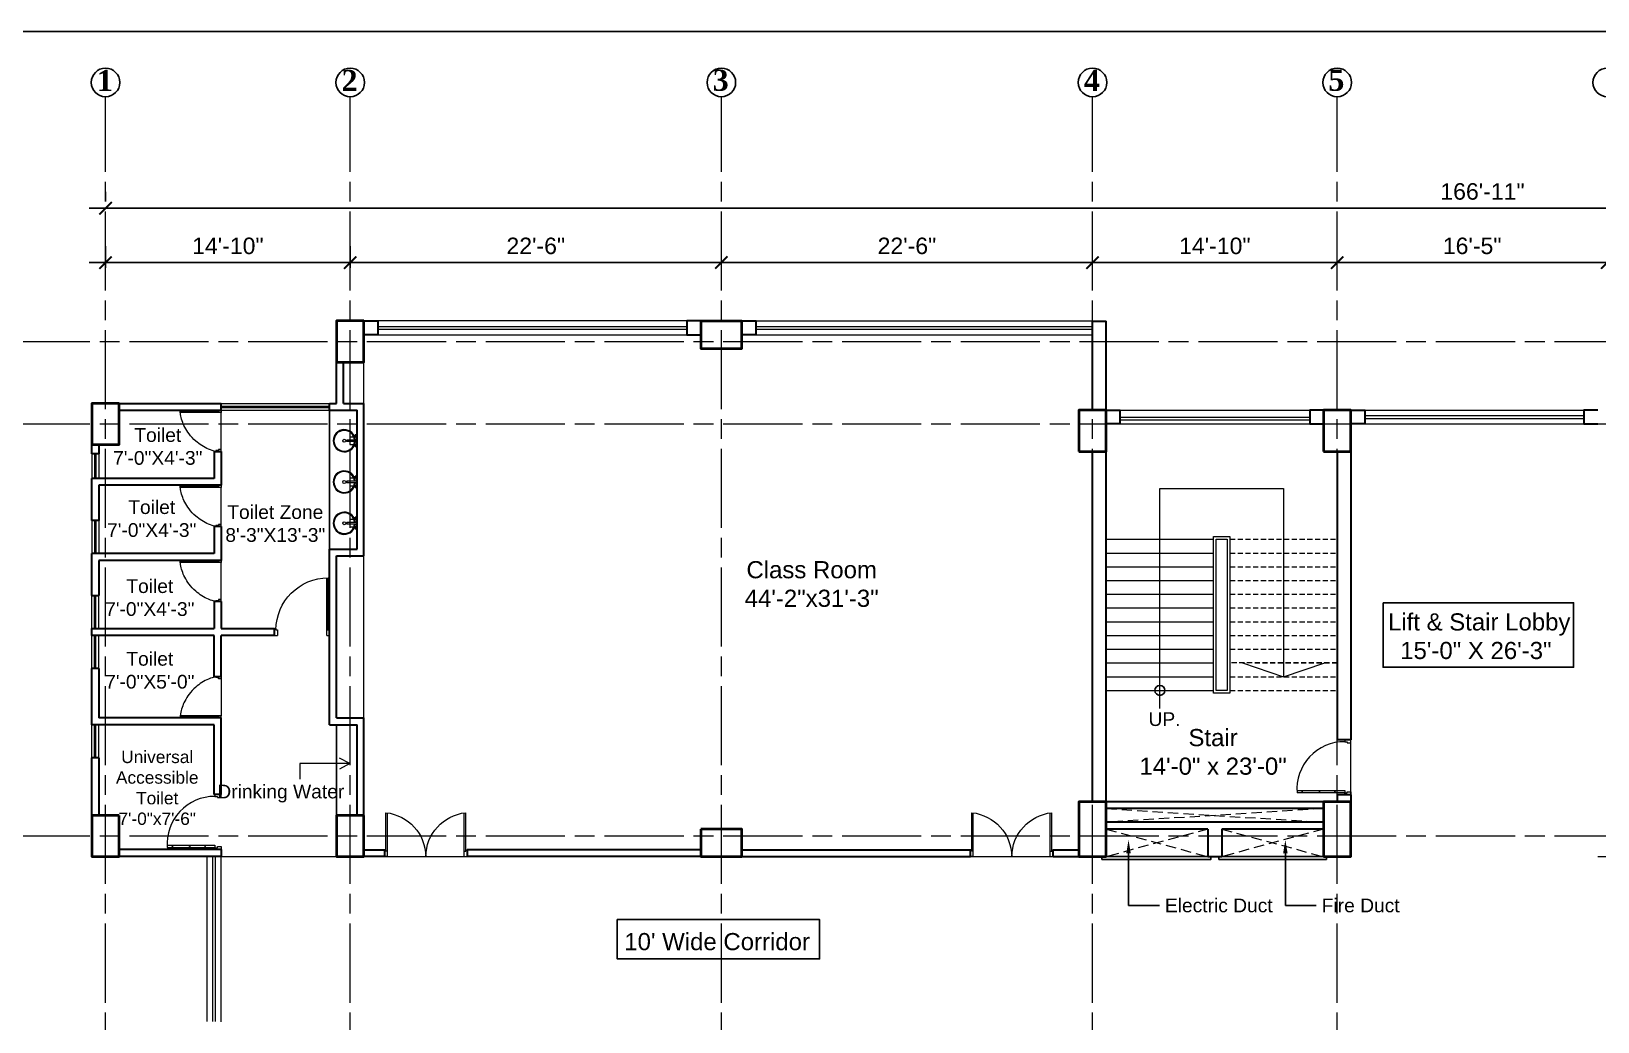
# Model space of a CAD drawing. Header units: inches. Extents: x -12 to 20935469, y -1604 to 24729220.
# Drawn here: x 20916800 to 20917940, y 24715172 to 24715893 of the extents above; entities that cross this region are included whole.
import ezdxf
from ezdxf import colors
from ezdxf.entities.mleader import LeaderData, LeaderLine
from ezdxf.math import Vec2, Vec3

# ---------------------------------------------------------------- set-up
doc = ezdxf.new("R2010")
doc.units = ezdxf.units.IN
doc.header["$LTSCALE"] = 0.03
doc.header["$MEASUREMENT"] = 0
doc.header["$PDMODE"] = 32
doc.header["$PDSIZE"] = 15
doc.linetypes.add('ACAD_ISO08W100', pattern=[36, 24, -3, 6, -3])
doc.linetypes.add('DASHED2', pattern=[0.375, 0.25, -0.125])
for name, color, linetype, lineweight in [('column', 1, 'Continuous', 40), ('Dim Line', 252, 'Continuous', 13), ('Door', 7, 'Continuous', 18), ('Dot', 253, 'Continuous', 0), ('Gas', 21, 'Continuous', 5), ('Glass Line', 252, 'Continuous', 9), ('Grid Line', 252, 'Continuous', 18), ('Hatch', 253, 'Continuous', 15), ('Main Wall', 7, 'Continuous', 30), ('RAIL', 23, 'Continuous', 13), ('STAIR', 46, 'Continuous', 15), ('TOILET FIXTURE', 142, 'Continuous', 5), ('wind.', 150, 'Continuous', 20)]:
    doc.layers.add(name, color=color, linetype=linetype, lineweight=lineweight)
doc.layers.add('FUR', color=251, linetype='Continuous')
doc.layers.add('TEXT', color=7, linetype='Continuous')
doc.styles.add('2', font='swisscl.ttf')
doc.styles.add('RomanS', font='arial.ttf', dxfattribs={"height": 12})
doc.styles.get("Standard").update_dxf_attribs({"font": 'timesbd.ttf'})
doc.dimstyles.new('Aec_Arch_I', dxfattribs={"dimscale": 96, "dimtxt": 12, "dimasz": 0.09375, "dimexe": 0.125, "dimexo": 0.125, "dimgap": 0.0625, "dimtad": 1, "dimdec": 0, "dimzin": 3, "dimdsep": 46, "dimlunit": 4, "dimtxsty": 'RomanS', "dimblk1": 'ARCHTICK', "dimblk2": 'ARCHTICK', "dimsah": 1, "dimcen": 0.09375, "dimdle": 0.125, "dimadec": 0, "dimazin": 0, "dimtfac": 0.75, "dimtdec": 0, "dimtmove": 2, "dimatfit": 3, "dimldrblk": 'ARCHTICK', "dimfxl": 1, "dimfrac": 1, "dimtolj": 1, "dimtzin": 0, "dimarcsym": 0})

# ---------------------------------------------------------------- blocks, each defined once
blk = doc.blocks.new('_ArchTick')
at = {"color": 0, "linetype": 'ByBlock', "lineweight": 35, "const_width": 0.15}
blk.add_lwpolyline([(-0.5, -0.5), (0.5, 0.5)], dxfattribs=at)
blk = doc.blocks.new('*D14')
at = {"layer": 'Defpoints', "color": 0, "transparency": 16777216}
for p in [(20831126.3, 24724578.2), (20830948.3, 24724562.3), (20831126.3, 24724562.3)]:
    blk.add_point(p, dxfattribs=at)
at = {"layer": 'Dim Line', "color": 0, "lineweight": -2, "transparency": 16777216}
for p, q in [((20830948.3, 24724574.3), (20830948.3, 24724590.2)), ((20831126.3, 24724574.3), (20831126.3, 24724590.2)), ((20830936.3, 24724578.2), (20831138.3, 24724578.2))]:
    blk.add_line(p, q, dxfattribs=at)
at = {"layer": 'Dim Line', "color": 0, "lineweight": -2, "transparency": 16777216, "xscale": 9, "yscale": 9, "zscale": 9, "rotation": 180}
blk.add_blockref('_ArchTick', (20830948.3, 24724578.2), dxfattribs=at)
at = {"layer": 'Dim Line', "color": 0, "lineweight": -2, "transparency": 16777216, "xscale": 9, "yscale": 9, "zscale": 9}
blk.add_blockref('_ArchTick', (20831126.3, 24724578.2), dxfattribs=at)
at = {"layer": 'Dim Line', "color": 0, "transparency": 16777216, "insert": (20831037.3, 24724590.3), "char_height": 12, "attachment_point": 5, "style": 'RomanS'}
blk.add_mtext('\\A1;14\'-10"', dxfattribs=at)
blk = doc.blocks.new('*D7')
at = {"layer": 'Defpoints', "color": 0, "transparency": 16777216}
for p in [(20831396.3, 24724578.2), (20831396.3, 24724578.2), (20831126.3, 24724562.3)]:
    blk.add_point(p, dxfattribs=at)
at = {"layer": 'Dim Line', "color": 0, "lineweight": -2, "transparency": 16777216}
for p, q in [((20831126.3, 24724574.3), (20831126.3, 24724590.2)), ((20831114.3, 24724578.2), (20831408.3, 24724578.2))]:
    blk.add_line(p, q, dxfattribs=at)
at = {"layer": 'Dim Line', "color": 0, "lineweight": -2, "transparency": 16777216, "xscale": 9, "yscale": 9, "zscale": 9, "rotation": 180}
blk.add_blockref('_ArchTick', (20831126.3, 24724578.2), dxfattribs=at)
at = {"layer": 'Dim Line', "color": 0, "lineweight": -2, "transparency": 16777216, "xscale": 9, "yscale": 9, "zscale": 9}
blk.add_blockref('_ArchTick', (20831396.3, 24724578.2), dxfattribs=at)
at = {"layer": 'Dim Line', "color": 0, "transparency": 16777216, "insert": (20831261.3, 24724590.3), "char_height": 12, "attachment_point": 5, "style": 'RomanS'}
blk.add_mtext('\\A1;22\'-6"', dxfattribs=at)
blk = doc.blocks.new('*D8')
at = {"layer": 'Defpoints', "color": 0, "transparency": 16777216}
for p in [(20831396.3, 24724578.2), (20831666.3, 24724578.2), (20831666.3, 24724578.2)]:
    blk.add_point(p, dxfattribs=at)
at = {"layer": 'Dim Line', "color": 0, "lineweight": -2, "transparency": 16777216}
blk.add_line((20831384.3, 24724578.2), (20831678.3, 24724578.2), dxfattribs=at)
at = {"layer": 'Dim Line', "color": 0, "lineweight": -2, "transparency": 16777216, "xscale": 9, "yscale": 9, "zscale": 9, "rotation": 180}
blk.add_blockref('_ArchTick', (20831396.3, 24724578.2), dxfattribs=at)
at = {"layer": 'Dim Line', "color": 0, "lineweight": -2, "transparency": 16777216, "xscale": 9, "yscale": 9, "zscale": 9}
blk.add_blockref('_ArchTick', (20831666.3, 24724578.2), dxfattribs=at)
at = {"layer": 'Dim Line', "color": 0, "transparency": 16777216, "insert": (20831531.3, 24724590.3), "char_height": 12, "attachment_point": 5, "style": 'RomanS'}
blk.add_mtext('\\A1;22\'-6"', dxfattribs=at)
blk = doc.blocks.new('*D9')
at = {"layer": 'Defpoints', "color": 0, "transparency": 16777216}
for p in [(20831666.3, 24724578.2), (20831844.3, 24724578.2), (20831844.3, 24724578.2)]:
    blk.add_point(p, dxfattribs=at)
at = {"layer": 'Dim Line', "color": 0, "lineweight": -2, "transparency": 16777216}
blk.add_line((20831654.3, 24724578.2), (20831856.3, 24724578.2), dxfattribs=at)
at = {"layer": 'Dim Line', "color": 0, "lineweight": -2, "transparency": 16777216, "xscale": 9, "yscale": 9, "zscale": 9, "rotation": 180}
blk.add_blockref('_ArchTick', (20831666.3, 24724578.2), dxfattribs=at)
at = {"layer": 'Dim Line', "color": 0, "lineweight": -2, "transparency": 16777216, "xscale": 9, "yscale": 9, "zscale": 9}
blk.add_blockref('_ArchTick', (20831844.3, 24724578.2), dxfattribs=at)
at = {"layer": 'Dim Line', "color": 0, "transparency": 16777216, "insert": (20831755.3, 24724590.3), "char_height": 12, "attachment_point": 5, "style": 'RomanS'}
blk.add_mtext('\\A1;14\'-10"', dxfattribs=at)
blk = doc.blocks.new('*D21')
at = {"layer": 'Defpoints', "color": 0, "transparency": 16777216}
for p in [(20831844.3, 24724578.2), (20832040.8, 24724578.2), (20832040.8, 24724578.2)]:
    blk.add_point(p, dxfattribs=at)
at = {"layer": 'Dim Line', "color": 0, "lineweight": -2, "transparency": 16777216}
for p, q in [((20831832.3, 24724578.2), (20832052.8, 24724578.2)), ((20831844.3, 24724566.2), (20831844.3, 24724566.2)), ((20832040.8, 24724566.2), (20832040.8, 24724566.2))]:
    blk.add_line(p, q, dxfattribs=at)
at = {"layer": 'Dim Line', "color": 0, "lineweight": -2, "transparency": 16777216, "xscale": 9, "yscale": 9, "zscale": 9, "rotation": 180}
blk.add_blockref('_ArchTick', (20831844.3, 24724578.2), dxfattribs=at)
at = {"layer": 'Dim Line', "color": 0, "lineweight": -2, "transparency": 16777216, "xscale": 9, "yscale": 9, "zscale": 9}
blk.add_blockref('_ArchTick', (20832040.8, 24724578.2), dxfattribs=at)
at = {"layer": 'Dim Line', "color": 0, "transparency": 16777216, "insert": (20831942.5, 24724590.3), "char_height": 12, "attachment_point": 5, "style": 'RomanS'}
blk.add_mtext('\\A1;16\'-5"', dxfattribs=at)
blk = doc.blocks.new('*D22')
at = {"layer": 'Defpoints', "color": 0, "transparency": 16777216}
for p in [(20832040.8, 24724578.2), (20832166.8, 24724578.2), (20832166.8, 24724578.2)]:
    blk.add_point(p, dxfattribs=at)
at = {"layer": 'Dim Line', "color": 0, "lineweight": -2, "transparency": 16777216}
for p, q in [((20832028.8, 24724578.2), (20832178.8, 24724578.2)), ((20832040.8, 24724566.2), (20832040.8, 24724566.2)), ((20832166.8, 24724566.2), (20832166.8, 24724566.2))]:
    blk.add_line(p, q, dxfattribs=at)
at = {"layer": 'Dim Line', "color": 0, "lineweight": -2, "transparency": 16777216, "xscale": 9, "yscale": 9, "zscale": 9, "rotation": 180}
blk.add_blockref('_ArchTick', (20832040.8, 24724578.2), dxfattribs=at)
at = {"layer": 'Dim Line', "color": 0, "lineweight": -2, "transparency": 16777216, "xscale": 9, "yscale": 9, "zscale": 9}
blk.add_blockref('_ArchTick', (20832166.8, 24724578.2), dxfattribs=at)
at = {"layer": 'Dim Line', "color": 0, "transparency": 16777216, "insert": (20832103.8, 24724590.3), "char_height": 12, "attachment_point": 5, "style": 'RomanS'}
blk.add_mtext('\\A1;10\'-6"', dxfattribs=at)
blk = doc.blocks.new('*D13')
at = {"layer": 'Defpoints', "color": 0, "transparency": 16777216}
for p in [(20832951.8, 24724617.8), (20830948.3, 24724610.7), (20832951.8, 24724610.7)]:
    blk.add_point(p, dxfattribs=at)
at = {"layer": 'Dim Line', "color": 0, "lineweight": -2, "transparency": 16777216}
for p, q in [((20830948.3, 24724622.7), (20830948.3, 24724629.8)), ((20832951.8, 24724622.7), (20832951.8, 24724629.8)), ((20830936.3, 24724617.8), (20832963.8, 24724617.8))]:
    blk.add_line(p, q, dxfattribs=at)
at = {"layer": 'Dim Line', "color": 0, "lineweight": -2, "transparency": 16777216, "xscale": 9, "yscale": 9, "zscale": 9, "rotation": 180}
blk.add_blockref('_ArchTick', (20830948.3, 24724617.8), dxfattribs=at)
at = {"layer": 'Dim Line', "color": 0, "lineweight": -2, "transparency": 16777216, "xscale": 9, "yscale": 9, "zscale": 9}
blk.add_blockref('_ArchTick', (20832951.8, 24724617.8), dxfattribs=at)
at = {"layer": 'Dim Line', "color": 0, "transparency": 16777216, "insert": (20831950, 24724629.9), "char_height": 12, "attachment_point": 5, "style": 'RomanS'}
blk.add_mtext('\\A1;166\'-11"', dxfattribs=at)
blk = doc.blocks.new('A$C36295410')
at = {"layer": 'Door'}
for p, q in [((1, 4), (1, 32)), ((2, 0), (2, 32)), ((58, 0), (58, 32)), ((59, 4), (59, 32)), ((1, 5), (0, 5)), ((2, 4), (1, 4)), ((58, 4), (59, 4)), ((59, 5), (60, 5)), ((2, 0), (0, 0)), ((58, 0), (60, 0))]:
    blk.add_line(p, q, dxfattribs=at)
for centre, start, end in [((-2.5, -0.3), 0.5906, 83.7783), ((62.5, -0.3), 96.2217, 179.4094)]:
    blk.add_arc(centre, 32.5, start, end, dxfattribs=at)
blk = doc.blocks.new('Door_45')
at = {"layer": 'Door'}
for p, q in [((1.5, 5), (1.5, 44)), ((1.5, 40), (2.2, 40)), ((2.2, 40), (2.2, 39.5)), ((2.2, 39.5), (2.7, 39.5)), ((2.7, 39.5), (2.7, 40)), ((2.7, 40), (3.5, 40)), ((3.5, 44), (3.5, 5)), ((1.5, 25.8), (2.2, 25.8)), ((2.2, 25.8), (2.2, 25.3)), ((2.7, 25.8), (3.5, 25.8)), ((2.7, 25.3), (2.7, 25.8)), ((2.2, 25.3), (2.7, 25.3)), ((2.2, 12.6), (2.2, 13.1)), ((2.2, 13.1), (2.7, 13.1)), ((2.7, 13.1), (2.7, 12.6)), ((0, 0), (0, 5)), ((0, 5), (1.5, 5)), ((1.5, 12.6), (2.2, 12.6)), ((3.5, 5), (1.5, 5)), ((1.5, 5), (1.5, 3)), ((1.5, 3), (2.5, 3)), ((2.5, 3), (2.5, 0)), ((2.7, 12.6), (3.5, 12.6)), ((42.5, 3), (42.5, 0)), ((43.5, 3), (42.5, 3)), ((45, 5), (43.5, 5)), ((43.5, 5), (43.5, 3)), ((45, 0), (45, 5)), ((2.5, 0), (0, 0)), ((42.5, 0), (45, 0))]:
    blk.add_line(p, q, dxfattribs=at)
blk.add_arc((4.7, 5.3), 38.8, 359.6233, 94.6685, dxfattribs=at)
blk = doc.blocks.new('sssss-flat-876')
at = {"layer": 'Door', "linetype": 'Continuous', "ltscale": 3}
blk.add_line((3666.5, 84027.2), (3666.5, 84055.7), dxfattribs=at)
at = {"layer": 'Door', "linetype": 'Continuous', "ltscale": 3, "extrusion": (-7.21527e-09, -3.35624e-18, 1), "elevation": 0}
for points in [[(3666.5, 84057.2), (3666.5, 84055.7), (3668.4, 84055.7), (3668.4, 84056.5), (3670.2, 84056.5), (3670.2, 84057.2)], [(3668.4, 84055.7), (3696.2, 84055.7), (3696.2, 84056.5), (3668.4, 84056.5)]]:
    blk.add_lwpolyline(points, close=True, dxfattribs=at)
at = {"layer": 'Door', "linetype": 'Continuous', "ltscale": 3, "flags": 128}
blk.add_lwpolyline([(3670.2, 84027.2, 0.04096), (3675.5, 84028.9, 0.082496), (3684.9, 84034.8, 0.052187), (3689.7, 84040, 0.043988), (3692.9, 84045, 0.036571), (3694.8, 84049.6, 0.034751), (3695.9, 84054.2, 0.011435), (3696.2, 84055.7)], format="xyb", dxfattribs=at)
at = {"layer": 'Door', "linetype": 'Continuous', "ltscale": 3}
blk.add_lwpolyline([(3666.5, 84027.2), (3666.5, 84028.7), (3668.4, 84028.7), (3668.4, 84027.9), (3670.2, 84027.9), (3670.2, 84027.2)], close=True, dxfattribs=at)
blk = doc.blocks.new('7-flat-72')
at = {"layer": 'Glass Line', "color": 8, "ltscale": 20}
for p, q in [((-64476.6, 376959.4), (-64476.6, 376966.6)), ((-64475.5, 376966.6), (-64476.6, 376966.6)), ((-64475.5, 376959.4), (-64475.5, 376966.6)), ((-64478.7, 376960.5), (-64480.3, 376960.5)), ((-64480.3, 376959.5), (-64480.3, 376960.5)), ((-64480.3, 376959.5), (-64480.3, 376960.5)), ((-64478.7, 376959.5), (-64480.3, 376959.5)), ((-64480.3, 376959.1), (-64480.3, 376959.4)), ((-64478.7, 376959.4), (-64480.3, 376959.4)), ((-64478.7, 376959.1), (-64480.3, 376959.1)), ((-64480.2, 376959.4), (-64480.2, 376959.5)), ((-64480.1, 376959.5), (-64480.1, 376960.5)), ((-64479.9, 376959.5), (-64479.9, 376960.5)), ((-64479.5, 376959.5), (-64479.5, 376960.5)), ((-64479.1, 376959.5), (-64479.1, 376960.5)), ((-64478.9, 376959.5), (-64478.9, 376960.5)), ((-64478.9, 376959.4), (-64478.9, 376959.5)), ((-64478.8, 376959.5), (-64478.8, 376960.5)), ((-64478.7, 376959.5), (-64478.7, 376960.5)), ((-64478.7, 376959.1), (-64478.7, 376959.4)), ((-64475.1, 376959.4), (-64476.9, 376959.4)), ((-64476.9, 376959.1), (-64476.9, 376959.4)), ((-64475.1, 376959.1), (-64476.9, 376959.1)), ((-64475.1, 376959.1), (-64475.1, 376959.4)), ((-64473.3, 376960.5), (-64471.7, 376960.5)), ((-64473.3, 376959.5), (-64473.3, 376960.5)), ((-64473.3, 376959.5), (-64473.3, 376960.5)), ((-64473.3, 376959.5), (-64471.7, 376959.5)), ((-64473.3, 376959.1), (-64473.3, 376959.4)), ((-64473.3, 376959.4), (-64471.7, 376959.4)), ((-64473.3, 376959.1), (-64471.7, 376959.1)), ((-64473.1, 376959.5), (-64473.1, 376960.5)), ((-64473.1, 376959.4), (-64473.1, 376959.5)), ((-64472.9, 376959.5), (-64472.9, 376960.5)), ((-64472.5, 376959.5), (-64472.5, 376960.5)), ((-64472.1, 376959.5), (-64472.1, 376960.5)), ((-64471.9, 376959.5), (-64471.9, 376960.5)), ((-64471.9, 376959.4), (-64471.9, 376959.5)), ((-64471.8, 376959.5), (-64471.8, 376960.5)), ((-64471.7, 376959.5), (-64471.7, 376960.5)), ((-64471.7, 376959.1), (-64471.7, 376959.4))]:
    blk.add_line(p, q, dxfattribs=at)
blk.add_circle((-64476, 376968.4, 0), 1.08, dxfattribs=at)
for radius, start, end in [(8.1, 273.8334, 266.1883), (7.55, 274.115, 265.9068)]:
    blk.add_arc((-64476, 376968.4, 0), radius, start, end, dxfattribs=at)
blk = doc.blocks.new('SFSFSFS-flat-72')
at = {"layer": 'TOILET FIXTURE', "ltscale": 0.2}
blk.add_lwpolyline([(-3918.5, -3608.1), (-3918.5, -3602.7), (-3923.9, -3602.7), (-3923.9, -3608.1)], close=True, dxfattribs=at)
at = {"layer": 'TOILET FIXTURE', "ltscale": 20}
blk.add_blockref('7-flat-72', (60554.8, -380567.2), dxfattribs=at)
blk = doc.blocks.new('$D40')
at = {"layer": 'Door'}
for p, q in [((1, 4), (1, 42)), ((2, 0), (2, 42)), ((1, 5), (0, 5)), ((2, 0), (0, 0)), ((2, 4), (1, 4)), ((39, 4), (38, 4)), ((38, 4), (38, 0)), ((40, 0), (38, 0)), ((40, 5), (39, 5)), ((39, 5), (39, 4))]:
    blk.add_line(p, q, dxfattribs=at)
blk.add_arc((1, 4), 38, 0, 90, dxfattribs=at)
blk = doc.blocks.new('fff')
at = {"layer": 'Grid Line', "color": 252, "linetype": 'ACAD_ISO08W100', "lineweight": 9, "ltscale": 80, "true_color": 0x939598}
for p, q in [((20830948.3, 24723521.1), (20830948.3, 24724698.8)), ((20831126.3, 24723521.1), (20831126.3, 24724698.8)), ((20831396.3, 24723521.1), (20831396.3, 24724698.8)), ((20831666.3, 24723521.1), (20831666.3, 24724698.8)), ((20831844.3, 24723521.1), (20831844.3, 24724698.8)), ((20833096.9, 24724520.6), (20830726.1, 24724520.6)), ((20833096.9, 24724460.6), (20830726.1, 24724460.6)), ((20833096.9, 24724160.7), (20830726.1, 24724160.7))]:
    blk.add_line(p, q, dxfattribs=at)
at = {"layer": 'Dim Line'}
for base, p1, p2, picture, middle in [((20832951.7523, 24724617.8128), (20830948.3088, 24724610.7482), (20832951.7523, 24724610.7482), '*D13', (20831950.0306, 24724629.9397)), ((20831126.3, 24724578.2), (20830948.3, 24724562.3), (20831126.3, 24724562.3), '*D14', (20831037.3, 24724590.3)), ((20831396.3, 24724578.2), (20831126.3, 24724562.3), (20831396.3, 24724578.2), '*D7', (20831261.3, 24724590.3)), ((20831666.3, 24724578.2), (20831396.3, 24724578.2), (20831666.3, 24724578.2), '*D8', (20831531.3, 24724590.3)), ((20831844.3, 24724578.2), (20831666.3, 24724578.2), (20831844.3, 24724578.2), '*D9', (20831755.3, 24724590.3)), ((20832040.7792, 24724578.1666), (20831844.25, 24724578.1666), (20832040.7792, 24724578.1666), '*D21', (20831942.5146, 24724590.2934)), ((20832166.8, 24724578.2), (20832040.8, 24724578.2), (20832166.8, 24724578.2), '*D22', (20832103.8, 24724590.3))]:
    dim = blk.add_linear_dim(base=base, p1=p1, p2=p2, dimstyle='Aec_Arch_I', dxfattribs=at)
    dim.commit()
    dim.dimension.update_dxf_attribs({"geometry": picture, "text_midpoint": middle})

msp = doc.modelspace()

# ---------------------------------------------------------------- linework, layer by layer
for p, q in [((20917017.2, 24715515.7), (20917017.2, 24715616.7)), ((20917022.2, 24715321.8), (20917022.2, 24715387.8)), ((20916933.2, 24715297), (20916938.2, 24715297))]:
    msp.add_line(p, q)
for points in [[(20917783.6, 24715476.6), (20917922.2, 24715476.6), (20917922.2, 24715429.6), (20917783.6, 24715429.6)], [(20917579.1, 24715291.8), (20917658.4, 24715291.8), (20917658.4, 24715289.8), (20917579.1, 24715289.8)], [(20917664.2, 24715291.8), (20917742.4, 24715291.8), (20917742.4, 24715289.8), (20917664.2, 24715289.8)], [(20917226.5, 24715246), (20917373.6, 24715246), (20917373.6, 24715217.4), (20917226.5, 24715217.4)]]:
    msp.add_lwpolyline(points, close=True)
msp.add_circle((20917621.2, 24715412.8), 3.61)
at = {"layer": 'column', "lineweight": 40, "ltscale": 20}
for points in [[(20917042.2, 24715681.7), (20917022.2, 24715681.7), (20917022.2, 24715651.7), (20917042.2, 24715651.7)], [(20917287.2, 24715681.6), (20917287.2, 24715661.6), (20917317.2, 24715661.6), (20917317.2, 24715681.6)], [(20916864.2, 24715621.7), (20916844.2, 24715621.7), (20916844.2, 24715591.7), (20916864.2, 24715591.7)], [(20917562.2, 24715586.8), (20917582.2, 24715586.8), (20917582.2, 24715616.8), (20917562.2, 24715616.8)], [(20917740.2, 24715586.8), (20917760.2, 24715586.8), (20917760.2, 24715616.8), (20917740.2, 24715616.8)], [(20917562.2, 24715291.8), (20917582.2, 24715291.8), (20917582.2, 24715331.8), (20917562.2, 24715331.8)], [(20917740.2, 24715291.8), (20917760.2, 24715291.8), (20917760.2, 24715331.8), (20917740.2, 24715331.8)], [(20916864.2, 24715321.8), (20916844.2, 24715321.8), (20916844.2, 24715291.8), (20916864.2, 24715291.8)], [(20917042.2, 24715321.8), (20917022.2, 24715321.8), (20917022.2, 24715291.8), (20917042.2, 24715291.8)], [(20917287.2, 24715311.8), (20917287.2, 24715291.8), (20917317.2, 24715291.8), (20917317.2, 24715311.8)]]:
    msp.add_lwpolyline(points, close=True, dxfattribs=at)
at = {"layer": 'Defpoints'}
msp.add_lwpolyline([(20916599.7, 24715892.5), (20919038.5, 24715892.5), (20919038.5, 24714434), (20916599.7, 24714434)], close=True, dxfattribs=at)
at = {"layer": 'Dot', "linetype": 'DASHED2', "lineweight": 0, "ltscale": 1000}
for p, q in [((20917582.2, 24715326.8), (20917740.2, 24715316.8)), ((20917740.2, 24715326.8), (20917582.2, 24715316.8)), ((20917656.2, 24715311.8), (20917582.2, 24715291.8)), ((20917582.2, 24715311.8), (20917656.2, 24715291.8)), ((20917666.2, 24715311.8), (20917740.2, 24715291.8)), ((20917740.2, 24715311.8), (20917666.2, 24715291.8))]:
    msp.add_line(p, q, dxfattribs=at)
at = {"layer": 'Gas', "color": 0, "lineweight": 5}
for points in [[(20917672.2, 24715410.8), (20917660.2, 24715410.8), (20917660.2, 24715524.8), (20917672.2, 24715524.8)], [(20917670.2, 24715412.8), (20917662.2, 24715412.8), (20917662.2, 24715522.8), (20917670.2, 24715522.8)]]:
    msp.add_lwpolyline(points, close=True, dxfattribs=at)
at = {"layer": 'Hatch', "lineweight": 5}
for p, q in [((20917042.2, 24715621.7), (20917042.2, 24715651.7)), ((20917042.2, 24715392.8), (20917042.2, 24715510.7))]:
    msp.add_line(p, q, dxfattribs=at)
at = {"layer": 'Hatch'}
for p, q in [((20917760.2, 24715291.9), (20917760.2, 24715606.8)), ((20916938.2, 24715291.9), (20917760.2, 24715291.9)), ((20917939.7, 24715291.8), (20918773.7, 24715291.8))]:
    msp.add_line(p, q, dxfattribs=at)
at = {"layer": 'Main Wall', "lineweight": 30}
for p, q in [((20917572.2, 24715681.6), (20917582.2, 24715681.6)), ((20917572.2, 24715616.8), (20917572.2, 24715681.6)), ((20917582.2, 24715616.8), (20917582.2, 24715681.6)), ((20917022.2, 24715621.7), (20917022.2, 24715651.7)), ((20917027.2, 24715621.7), (20917027.2, 24715651.7)), ((20917572.2, 24715635.7), (20917572.2, 24715635.7)), ((20917572.2, 24715629.7), (20917572.2, 24715629.7)), ((20916864.2, 24715621.7), (20916938.2, 24715621.7)), ((20916864.2, 24715616.7), (20916938.2, 24715616.7)), ((20916938.2, 24715616.7), (20916938.2, 24715621.7)), ((20917017.2, 24715621.7), (20917022.2, 24715621.7)), ((20917017.2, 24715616.7), (20917017.2, 24715621.7)), ((20917017.2, 24715616.7), (20917037.2, 24715616.7)), ((20917027.2, 24715621.7), (20917042.2, 24715621.7)), ((20917037.2, 24715515.7), (20917037.2, 24715616.7)), ((20917042.2, 24715510.7), (20917042.2, 24715621.7)), ((20917582.2, 24715331.8), (20917582.2, 24715606.8)), ((20916844.2, 24715585.1), (20916844.2, 24715591.7)), ((20916933.2, 24715586.7), (20916938.2, 24715586.7)), ((20916933.2, 24715586.7), (20916933.2, 24715567.1)), ((20917572.2, 24715331.8), (20917572.2, 24715586.8)), ((20917750.2, 24715586.8), (20917750.2, 24715376.8)), ((20917760.2, 24715586.8), (20917760.2, 24715376.8)), ((20916933.2, 24715567.1), (20916844.2, 24715567.1)), ((20916844.2, 24715536.4), (20916844.2, 24715567.1)), ((20916938.2, 24715562.1), (20916849.2, 24715562.1)), ((20916933.2, 24715532.1), (20916933.2, 24715512.4)), ((20916938.2, 24715532.1), (20916933.2, 24715532.1)), ((20916933.2, 24715512.4), (20916844.2, 24715512.4)), ((20916844.2, 24715481.8), (20916844.2, 24715512.4)), ((20917017.2, 24715457.8), (20917017.2, 24715515.7)), ((20917017.2, 24715515.7), (20917037.2, 24715515.7)), ((20916938.2, 24715507.4), (20916849.2, 24715507.4)), ((20916849.2, 24715507.4), (20916849.2, 24715481.8)), ((20917022.2, 24715392.8), (20917022.2, 24715510.7)), ((20917022.2, 24715510.7), (20917042.2, 24715510.7)), ((20916844.2, 24715481.8), (20916849.2, 24715481.8)), ((20916938.2, 24715477.4), (20916933.2, 24715477.4)), ((20916844.2, 24715457.8), (20916933.2, 24715457.8)), ((20916844.2, 24715452.8), (20916844.2, 24715457.8)), ((20916977.2, 24715452.8), (20916977.2, 24715457.8)), ((20917017.2, 24715387.8), (20917017.2, 24715457.8)), ((20916933.2, 24715452.8), (20916844.2, 24715452.8)), ((20916933.2, 24715422.8), (20916933.2, 24715452.8)), ((20916938.2, 24715422.8), (20916938.2, 24715452.8)), ((20916977.2, 24715452.8), (20916938.2, 24715452.8)), ((20916849.2, 24715428.8), (20916844.2, 24715428.8)), ((20916844.2, 24715387.8), (20916844.2, 24715428.8)), ((20916849.2, 24715428.8), (20916849.2, 24715392.8)), ((20916938.2, 24715422.8), (20916933.2, 24715422.8)), ((20916933.2, 24715387.8), (20916844.2, 24715387.8)), ((20916938.2, 24715392.8), (20916849.2, 24715392.8)), ((20916933.2, 24715337), (20916933.2, 24715387.8)), ((20916938.2, 24715337), (20916938.2, 24715392.8)), ((20917017.2, 24715387.8), (20917037.2, 24715387.8)), ((20917022.2, 24715392.8), (20917042.2, 24715392.8)), ((20917037.2, 24715321.8), (20917037.2, 24715387.8)), ((20917042.2, 24715321.8), (20917042.2, 24715392.8)), ((20917760.2, 24715376.8), (20917750.2, 24715376.8)), ((20916844.2, 24715321.8), (20916844.2, 24715363.8)), ((20916849.2, 24715363.8), (20916844.2, 24715363.8)), ((20916849.2, 24715363.8), (20916849.2, 24715321.8)), ((20916938.2, 24715337), (20916933.2, 24715337)), ((20917740.2, 24715331.8), (20917582.2, 24715331.8)), ((20917750.2, 24715336.8), (20917750.2, 24715331.8)), ((20917760.2, 24715336.8), (20917750.2, 24715336.8)), ((20917760.2, 24715336.8), (20917760.2, 24715331.8)), ((20917740.2, 24715326.8), (20917582.2, 24715326.8)), ((20917740.2, 24715316.8), (20917582.2, 24715316.8)), ((20917656.2, 24715311.8), (20917582.2, 24715311.8)), ((20917656.2, 24715311.8), (20917656.2, 24715291.8)), ((20917740.2, 24715311.8), (20917666.2, 24715311.8)), ((20917666.2, 24715311.8), (20917666.2, 24715291.8)), ((20916938.2, 24715297), (20916864.2, 24715297)), ((20916938.2, 24715297), (20916938.2, 24715292)), ((20917042.2, 24715296.8), (20917057.2, 24715296.8)), ((20917057.2, 24715296.8), (20917057.2, 24715291.8)), ((20917287.2, 24715296.8), (20917117.2, 24715296.8)), ((20917117.2, 24715296.8), (20917117.2, 24715291.8)), ((20917317.2, 24715296.8), (20917483.5, 24715296.8)), ((20917483.5, 24715291.8), (20917483.5, 24715296.8)), ((20917543.5, 24715291.8), (20917543.5, 24715296.8)), ((20917543.5, 24715296.8), (20917562.2, 24715296.8)), ((20916938.2, 24715292), (20916864.2, 24715292)), ((20917057.2, 24715291.8), (20917042.2, 24715291.8)), ((20917287.2, 24715291.8), (20917117.2, 24715291.8)), ((20917312.2, 24715291.8), (20917483.5, 24715291.8)), ((20917543.5, 24715291.8), (20917562.2, 24715291.8)), ((20917656.2, 24715291.8), (20917666.2, 24715291.8))]:
    msp.add_line(p, q, dxfattribs=at)
for points in [[(20917042.2, 24715681.7), (20917052.2, 24715681.7), (20917052.2, 24715671.6), (20917042.2, 24715671.6)], [(20917287.2, 24715681.7), (20917277.2, 24715681.7), (20917277.2, 24715671.6), (20917287.2, 24715671.6)], [(20917317.2, 24715681.7), (20917327.2, 24715681.7), (20917327.2, 24715671.6), (20917317.2, 24715671.6)], [(20917582.2, 24715616.8), (20917592.2, 24715616.8), (20917592.2, 24715606.8), (20917582.2, 24715606.8)], [(20917740.2, 24715616.8), (20917730.2, 24715616.8), (20917730.2, 24715606.8), (20917740.2, 24715606.8)], [(20917760.2, 24715616.8), (20917770.2, 24715616.8), (20917770.2, 24715606.8), (20917760.2, 24715606.8)], [(20917939.7, 24715616.8), (20917929.7, 24715616.8), (20917929.7, 24715606.8), (20917939.7, 24715606.8)], [(20916849.2, 24715585.1), (20916844.2, 24715585.1)], [(20916849.2, 24715591.7), (20916849.2, 24715585.1)], [(20916938.2, 24715586.7), (20916938.2, 24715562.1)], [(20916849.2, 24715562.1), (20916849.2, 24715536.4)], [(20916849.2, 24715536.4), (20916844.2, 24715536.4)], [(20916938.2, 24715532.1), (20916938.2, 24715507.4)], [(20916933.2, 24715477.4), (20916933.2, 24715457.8)], [(20916938.2, 24715477.4), (20916938.2, 24715457.8)], [(20916938.2, 24715457.8), (20916977.2, 24715457.8)]]:
    msp.add_lwpolyline(points, dxfattribs=at)
at = {"layer": 'RAIL', "lineweight": 9}
for p, q in [((20917621.2, 24715399.7), (20917621.2, 24715559.8)), ((20917621.2, 24715559.8), (20917711.2, 24715559.8)), ((20917711.2, 24715559.8), (20917711.2, 24715422.8)), ((20917681.2, 24715432.8), (20917711.2, 24715422.8)), ((20917711.2, 24715422.8), (20917741.2, 24715432.8))]:
    msp.add_line(p, q, dxfattribs=at)
at = {"layer": 'STAIR', "color": 32, "lineweight": 5}
for p, q in [((20917582.2, 24715522.8), (20917660.2, 24715522.8)), ((20917582.2, 24715512.8), (20917660.2, 24715512.8)), ((20917582.2, 24715502.8), (20917660.2, 24715502.8)), ((20917582.2, 24715492.8), (20917660.2, 24715492.8)), ((20917582.2, 24715482.8), (20917660.2, 24715482.8)), ((20917582.2, 24715472.8), (20917660.2, 24715472.8)), ((20917582.2, 24715462.8), (20917660.2, 24715462.8)), ((20917582.2, 24715452.8), (20917660.2, 24715452.8)), ((20917582.2, 24715442.8), (20917660.2, 24715442.8)), ((20917582.2, 24715432.8), (20917660.2, 24715432.8)), ((20917582.2, 24715422.8), (20917660.2, 24715422.8)), ((20917582.2, 24715412.8), (20917660.2, 24715412.8))]:
    msp.add_line(p, q, dxfattribs=at)
at = {"layer": 'STAIR', "color": 32, "linetype": 'DASHED2', "lineweight": 5, "ltscale": 500}
for p, q in [((20917672.2, 24715522.8), (20917750.2, 24715522.8)), ((20917672.2, 24715512.8), (20917750.2, 24715512.8)), ((20917672.2, 24715502.8), (20917750.2, 24715502.8)), ((20917672.2, 24715492.8), (20917750.2, 24715492.8)), ((20917672.2, 24715482.8), (20917750.2, 24715482.8)), ((20917672.2, 24715472.8), (20917750.2, 24715472.8)), ((20917672.2, 24715462.8), (20917750.2, 24715462.8)), ((20917672.2, 24715452.8), (20917750.2, 24715452.8)), ((20917672.2, 24715442.8), (20917750.2, 24715442.8)), ((20917750.2, 24715432.8), (20917672.2, 24715432.8)), ((20917690.2, 24715432.8), (20917750.2, 24715432.8)), ((20917672.2, 24715422.8), (20917750.2, 24715422.8)), ((20917672.2, 24715412.8), (20917750.2, 24715412.8))]:
    msp.add_line(p, q, dxfattribs=at)
at = {"layer": 'STAIR', "color": 253, "lineweight": 5}
for p, q in [((20917031.8, 24715359.5), (20916995.5, 24715359.5)), ((20916995.5, 24715359.5), (20916995.5, 24715348.3)), ((20917031.8, 24715359.5), (20917024.5, 24715363.5)), ((20917031.8, 24715359.5), (20917024.5, 24715355.5))]:
    msp.add_line(p, q, dxfattribs=at)
at = {"layer": 'TEXT'}
for centre in [(20916854.2, 24715855.3), (20917032.2, 24715855.3), (20917302.2, 24715855.3), (20917572.2, 24715855.3), (20917750.2, 24715855.3), (20917946.7, 24715855.3)]:
    msp.add_circle(centre, 10.4, dxfattribs=at)
at = {"layer": 'wind.', "lineweight": 5}
for p, q in [((20917277.2, 24715681.7), (20917052.2, 24715681.7)), ((20917052.2, 24715677.7), (20917277.2, 24715677.8)), ((20917052.2, 24715675.7), (20917277.2, 24715675.8)), ((20917052.2, 24715671.6), (20917277.2, 24715671.7)), ((20917327.2, 24715681.7), (20917572.2, 24715681.7)), ((20917327.2, 24715677.7), (20917572.2, 24715677.8)), ((20917327.2, 24715675.7), (20917572.2, 24715675.8)), ((20917327.2, 24715671.7), (20917572.2, 24715671.7)), ((20916938.2, 24715621.7), (20917017.2, 24715621.7)), ((20916938.2, 24715619.7), (20917017.2, 24715619.7)), ((20916938.2, 24715618.7), (20917017.2, 24715618.7)), ((20916938.2, 24715616.7), (20917017.2, 24715616.7)), ((20917592.2, 24715616.8), (20917730.2, 24715616.8)), ((20917770.2, 24715616.8), (20917929.7, 24715616.8)), ((20917592.2, 24715611.8), (20917730.2, 24715611.8)), ((20917592.2, 24715609.8), (20917730.2, 24715609.8)), ((20917592.2, 24715606.8), (20917730.2, 24715606.8)), ((20917770.2, 24715612.8), (20917929.7, 24715612.8)), ((20917770.2, 24715610.8), (20917929.7, 24715610.8)), ((20917770.2, 24715606.8), (20917939.7, 24715606.8)), ((20917770.2, 24715606.8), (20917929.7, 24715606.8)), ((20916844.2, 24715585.1), (20916844.2, 24715567.1)), ((20916846.2, 24715585.1), (20916846.2, 24715567.1)), ((20916847.2, 24715585.1), (20916847.2, 24715567.1)), ((20916849.2, 24715585.1), (20916849.2, 24715567.1)), ((20916844.2, 24715536.4), (20916844.2, 24715512.4)), ((20916846.2, 24715536.4), (20916846.2, 24715512.4)), ((20916847.2, 24715536.4), (20916847.2, 24715512.4)), ((20916849.2, 24715536.4), (20916849.2, 24715512.4)), ((20916844.2, 24715457.8), (20916844.2, 24715481.8)), ((20916846.2, 24715457.8), (20916846.2, 24715481.8)), ((20916847.2, 24715457.8), (20916847.2, 24715481.8)), ((20916849.2, 24715457.8), (20916849.2, 24715481.8)), ((20916844.2, 24715428.8), (20916844.2, 24715452.8)), ((20916846.2, 24715428.8), (20916846.2, 24715452.8)), ((20916847.2, 24715428.8), (20916847.2, 24715452.8)), ((20916849.2, 24715428.8), (20916849.2, 24715452.8)), ((20916844.2, 24715363.8), (20916844.2, 24715387.8)), ((20916846.2, 24715363.8), (20916846.2, 24715387.8)), ((20916847.2, 24715363.8), (20916847.2, 24715387.8)), ((20916849.2, 24715363.8), (20916849.2, 24715387.8)), ((20916928.2, 24715171.7), (20916928.2, 24715291.9)), ((20916932.2, 24715171.7), (20916932.2, 24715291.9)), ((20916934.2, 24715171.7), (20916934.2, 24715291.9)), ((20916938.2, 24715171.7), (20916938.2, 24715291.9)), ((20916938.2, 24715171.6), (20916938.2, 24715291.9))]:
    msp.add_line(p, q, dxfattribs=at)

# ---------------------------------------------------------------- block references
msp.add_blockref('fff', (85905.9, -8854))
at = {"layer": 'Door', "ltscale": 20, "xscale": -1}
for p in [(20920604.7, 24631559.5), (20920604.7, 24631504.9), (20920604.7, 24631450.2)]:
    msp.add_blockref('sssss-flat-876', p, dxfattribs=at)
at = {"layer": 'Door', "xscale": -1}
msp.add_blockref('$D40', (20917017.2, 24715452.8), dxfattribs=at)
at = {"layer": 'Door', "ltscale": 20, "rotation": 180}
msp.add_blockref('sssss-flat-876', (20920604.7, 24799450), dxfattribs=at)
at = {"layer": 'Door', "color": 250, "ltscale": 20, "xscale": 0.8888888888759539, "yscale": 0.8888888888759539, "zscale": 0.8888888888759539, "rotation": 90.00000000000001}
for p in [(20917760.1, 24715336.8), (20916938.2, 24715297)]:
    msp.add_blockref('Door_45', p, dxfattribs=at)
at = {"layer": 'FUR', "xscale": -1}
for p in [(20917117.2, 24715291.8), (20917543.5, 24715291.8)]:
    msp.add_blockref('A$C36295410', p, dxfattribs=at)
at = {"layer": 'TOILET FIXTURE', "ltscale": 20, "rotation": 90.00000000000001}
for p in [(20913429.1, 24719515.7), (20913429.1, 24719485.7), (20913429.1, 24719455.7)]:
    msp.add_blockref('SFSFSFS-flat-72', p, dxfattribs=at)

# ---------------------------------------------------------------- texts
at = {"layer": 'TEXT', "char_height": 15.44, "width": 227.458, "attachment_point": 8, "rotation": 0}
for s, insert in [('\\A1;1', (20916853.7, 24715849)), ('\\A1;2', (20917031.7, 24715849)), ('\\A1;3', (20917301.7, 24715849)), ('\\A1;4', (20917571.7, 24715849)), ('\\A1;5', (20917749.6, 24715849))]:
    msp.add_mtext(s, dxfattribs=dict(at, insert=insert))
at = {"layer": 'TEXT', "color": 30, "lineweight": 5, "ltscale": 20, "attachment_point": 2, "style": '2'}
for s, width, gutter_width, insert, char_height in [('{\\fArial|b0|i0|c0|p34;\\C0;Toilet \\P7\'-0"X4\'-3"}', 104.76, 0.5, (20916892.2, 24715603.7), 10), ('{\\fArial|b0|i0|c0|p34;\\C0;Toilet \\P7\'-0"X4\'-3"}', 104.76, 0.5, (20916887.8, 24715551.2), 10), ('{\\fArial|b0|i0|c0|p34;\\C0;Toilet Zone\\P8\'-3"X13\'-3"}', 104.76, 0.5, (20916977.7, 24715547.6), 10), ('\\pxsm1;{\\fArial|b0|i0|c0|p34;\\C0;Class Room\\P44\'-2"x31\'-3"}', 230.765, 0.5, (20917367.9, 24715506.9), 12.476), ('{\\fArial|b0|i0|c0|p34;\\C0;Toilet \\P7\'-0"X4\'-3"}', 104.76, 0.5, (20916886.4, 24715493.7), 10), ('\\pxsm1,qc;{\\fArial|b0|i0|c0|p34;\\C0; Lift & Stair Lobby\\P15\'-0" X 26\'-3" }', 146.388, 0.75, (20917851.1, 24715468.9), 12.476), ('{\\fArial|b0|i0|c0|p34;\\C0;Toilet \\P7\'-0"X5\'-0"}', 104.76, 0.5, (20916886.4, 24715440.8), 10), ('{\\fArial|b0|i0|c0|p34;\\C0;UP.}', 104.76, 0.5, (20917624.6, 24715396.9), 10), ('\\pxsm1;{\\fArial|b0|i0|c0|p34;\\C0;Stair\\P14\'-0" x 23\'-0"  }', 114.807, 0.282, (20917659.9, 24715384.7), 12.476), ('{\\fArial|b0|i0|c0|p34;\\C0;Universal Accessible Toilet\\P7\'-0"x7\'-6"}', 89.095, 0.35, (20916891.8, 24715368.9), 9), ('\\pxsm1;{\\fArial|b0|i0|c0|p34;\\C0;Drinking Water }', 88.563, 0.282, (20916981.7, 24715344.2), 10), ("\\pxsm1,qc;{\\fArial|b0|i0|c0|p34;\\C0;10' Wide Corridor}", 227.89, 0.75, (20917299.1, 24715236.2), 12.476)]:
    msp.add_mtext_dynamic_manual_height_columns(s, width=width, gutter_width=gutter_width, heights=[0], dxfattribs=dict(at, insert=insert, char_height=char_height))

# ---------------------------------------------------------------- leaders
at = {"layer": 'TEXT', "lineweight": 5, "ltscale": 20}
ml = msp.add_multileader_mtext('Standard', dxfattribs=at)
ml.set_content('{\\fArial|b0|i0|c0|p34; Electric Duct}', color=256)
ml.set_leader_properties()
ml.build(insert=Vec2(0, 0))
ml.multileader.update_dxf_attribs({"text_right_attachment_type": 6, "dogleg_length": 0.36, "arrow_head_size": 10})
ctx = ml.context
ctx.base_point, ctx.char_height, ctx.arrow_head_size, ctx.landing_gap_size, ctx.plane_origin = Vec3(20917620.9, 24715256.2), 10, 10, 0.09, Vec3(20917598.4, 24715304.1)
ctx.right_attachment = 6
notes = []
notes.append((ctx, [(0, (1, 1, 0), (20917598.4, 24715256.2), (1, 0), 22.5, [(0, [(20917598.4, 24715304.1)], 0, [])])]))
ctx.mtext.insert, ctx.mtext.width, ctx.mtext.defined_height, ctx.mtext.flow_direction = Vec3(20917621, 24715261.3), 232.704, 29.8, 5
ml = msp.add_multileader_mtext('Standard', dxfattribs=at)
ml.set_content('{\\fArial|b0|i0|c0|p34; Fire Duct}', color=256)
ml.set_leader_properties()
ml.build(insert=Vec2(0, 0))
ml.multileader.update_dxf_attribs({"text_right_attachment_type": 6, "dogleg_length": 0.36, "arrow_head_size": 10})
ctx = ml.context
ctx.base_point, ctx.char_height, ctx.arrow_head_size, ctx.landing_gap_size, ctx.plane_origin = Vec3(20917735, 24715256.2), 10, 10, 0.09, Vec3(20917712.5, 24715304.1)
ctx.right_attachment = 6
notes.append((ctx, [(0, (1, 1, 0), (20917712.5, 24715256.2), (1, 0), 22.5, [(0, [(20917712.5, 24715304.1)], 0, [])])]))
ctx.mtext.insert, ctx.mtext.width, ctx.mtext.defined_height, ctx.mtext.flow_direction = Vec3(20917735.1, 24715261.3), 232.704, 29.8, 5
for ctx, leaders in notes:
    for number, flags, end, landing, length, lines in leaders:
        leader = LeaderData()
        leader.index, (leader.has_last_leader_line, leader.has_dogleg_vector, leader.attachment_direction) = number, flags
        leader.last_leader_point, leader.dogleg_vector, leader.dogleg_length = Vec3(end), Vec3(landing), length
        for number, points, colour, breaks in lines:
            line = LeaderLine()
            line.index, line.vertices, line.color, line.breaks = number, Vec3.list(points), colors.encode_raw_color(colour), breaks
            leader.lines.append(line)
        ctx.leaders.append(leader)

doc.saveas('drawing.dxf')
